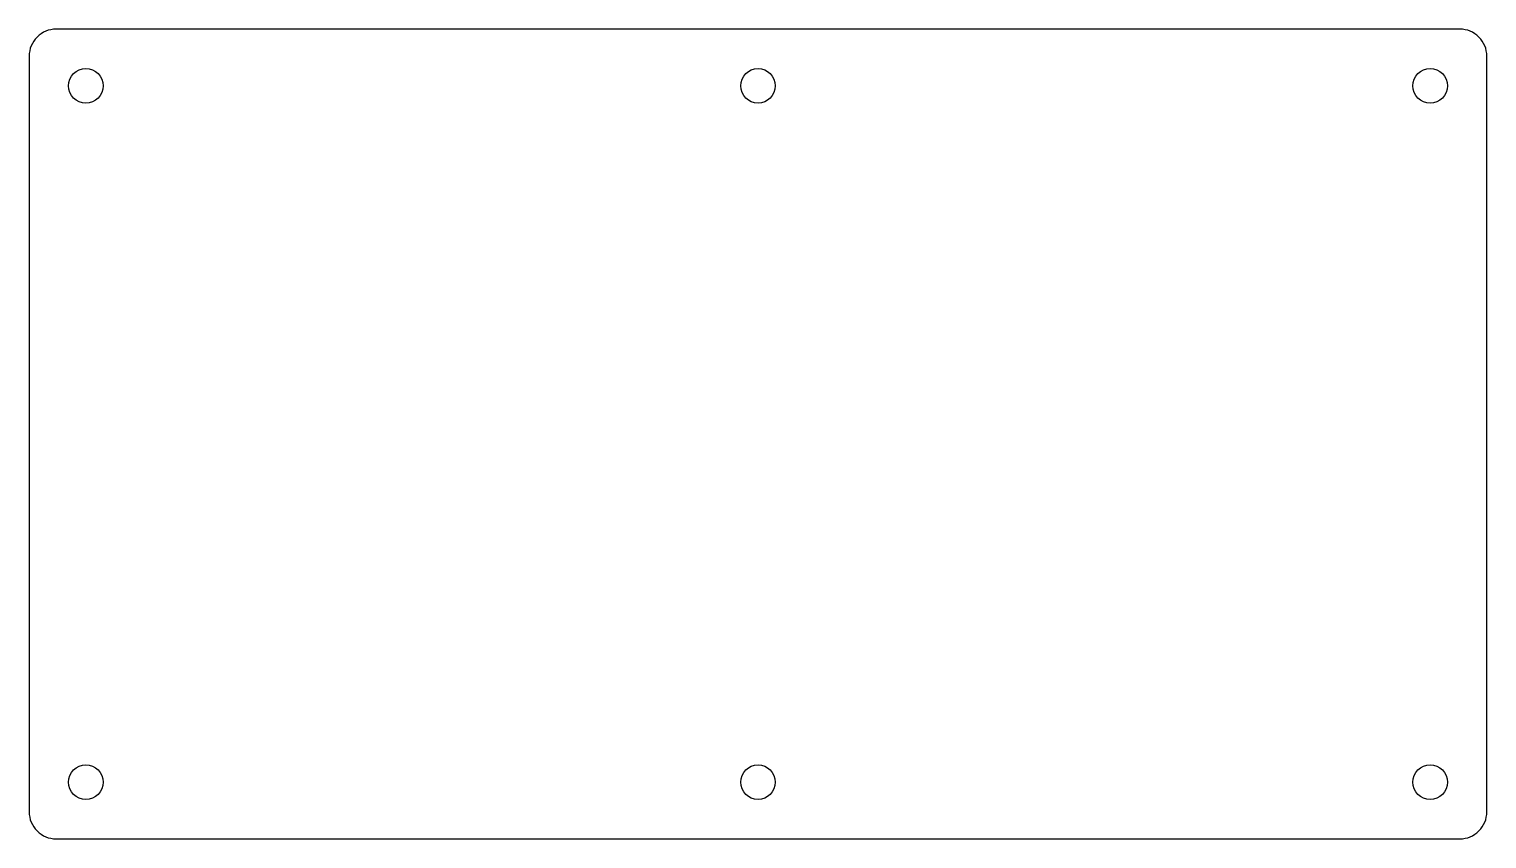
# Model space of a CAD drawing. Header units: millimetres. Extents: x 0 to 270, y 0 to 150.
import ezdxf

# ---------------------------------------------------------------- set-up
doc = ezdxf.new("R2010")
doc.units = ezdxf.units.MM
doc.layers.get('0').update_dxf_attribs({"linetype": 'CONTINUOUS'})

msp = doc.modelspace()

# ---------------------------------------------------------------- linework, layer by layer
msp.add_lwpolyline([(5, 0), (265, 0, 0.414214), (270, 5), (270, 145, 0.414214), (265, 150), (5, 150, 0.414214), (0, 145), (0, 5, 0.414214)], format="xyb", close=True)
for centre in [(10.5, 139.5), (135, 139.5), (259.5, 139.5), (10.5, 10.5), (135, 10.5), (259.5, 10.5)]:
    msp.add_circle(centre, 3.2)

doc.saveas('drawing.dxf')
